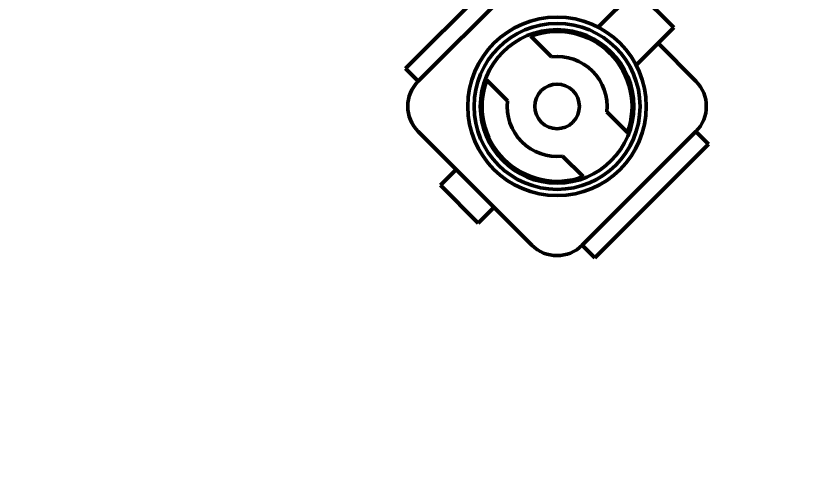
# Model space of a CAD drawing. Header units: millimetres. Extents: x 71 to 428, y 120 to 295.
# Drawn here: x 361.02 to 370.06, y 231.75 to 236.84 of the extents above; entities that cross this region are included whole.
import ezdxf

# ---------------------------------------------------------------- set-up
doc = ezdxf.new("R2010")
doc.units = ezdxf.units.MM
doc.header["$LTSCALE"] = 0.75
doc.layers.add('Visible', color=7, linetype='Continuous', lineweight=50)
doc.layers.add('尺寸标注', color=3, linetype='Continuous')
doc.styles.get("Standard").update_dxf_attribs({"font": 'arial.ttf'})
doc.dimstyles.new('Dim-ISO-25', dxfattribs={"dimtxt": 3.5, "dimasz": 3.5, "dimexe": 2.1, "dimexo": 2.1, "dimgap": 1.4, "dimtad": 1, "dimzin": 12, "dimdsep": 46, "dimtxsty": 'Standard', "dimcen": 0, "dimazin": 3, "dimtp": 0.1, "dimtm": 0.1, "dimtfac": 0.714286, "dimtmove": 0, "dimatfit": 3, "dimfxl": 1, "dimtzin": 12, "dimarcsym": 0})

# ---------------------------------------------------------------- blocks, each defined once
blk = doc.blocks.new('*D139')
at = {"color": 0, "linetype": 'ByBlock', "lineweight": -2}
for p, q in [((354.8964, 258.3129), (354.8964, 264.5936)), ((384.4004, 221.7318), (384.4004, 264.5936)), ((384.4004, 262.4936), (354.8964, 262.4936))]:
    blk.add_line(p, q, dxfattribs=at)
at = {"color": 0, "linetype": 'ByBlock'}
for points in [[(354.8964, 262.4936), (358.3964, 263.0769), (358.3964, 261.9102)], [(384.4004, 262.4936), (380.9004, 263.0769), (380.9004, 261.9102)]]:
    blk.add_solid(points, dxfattribs=at)
at = {"layer": 'Defpoints', "color": 0, "linetype": 'ByBlock'}
for p in [(354.8964, 256.2129), (384.4004, 219.6318)]:
    blk.add_point(p, dxfattribs=at)
at = {"color": 0, "linetype": 'ByBlock', "lineweight": -2, "insert": (369.6484, 265.6806), "char_height": 3.5, "attachment_point": 5}
blk.add_mtext('\\A0;29.5', dxfattribs=at)

msp = doc.modelspace()

# ---------------------------------------------------------------- linework, layer by layer
at = {"layer": 'Visible'}
for p, q in [((366.6556, 237.5271), (365.3828, 236.2543)), ((366.797, 237.3857), (365.5242, 236.1129)), ((367.5422, 236.7167), (367.9637, 237.1382)), ((367.9637, 237.1382), (368.388, 236.714)), ((367.9665, 236.2925), (368.388, 236.714)), ((366.7874, 236.6175), (367.0182, 236.3867)), ((368.6355, 236.1129), (368.2112, 236.5372)), ((365.3828, 236.2543), (365.5242, 236.1129)), ((366.5232, 235.8917), (366.2924, 236.1225)), ((367.6364, 235.7684), (367.8673, 235.5376)), ((365.5242, 235.5472), (366.797, 234.2744)), ((367.3627, 234.2744), (368.6355, 235.5472)), ((368.7769, 235.4058), (368.6355, 235.5472)), ((367.5041, 234.133), (368.7769, 235.4058)), ((367.3723, 235.0426), (367.1414, 235.2735)), ((365.9484, 235.123), (365.7717, 234.9462)), ((365.7717, 234.9462), (366.1959, 234.5219)), ((366.1959, 234.5219), (366.3727, 234.6987)), ((367.3627, 234.2744), (367.5041, 234.133))]:
    msp.add_line(p, q, dxfattribs=at)
at = {"layer": 'Visible', "extrusion": (0, 0, -1)}
for centre, radius in [((-354.8964, 204.496), 47.93), ((-367.0798, 235.8301), 1), ((-367.0798, 235.8301), 0.93), ((-367.0798, 235.8301), 0.86)]:
    msp.add_circle(centre, radius, dxfattribs=at)
at = {"layer": 'Visible'}
for centre, radius, start, end in [((367.0798, 235.8301), 0.84, 339.62432, 110.37568), ((365.807, 235.8301), 0.4, 135, 225), ((367.0798, 235.8301), 0.84, 159.62432, 290.37568), ((368.3526, 235.8301), 0.4, 315, 45), ((367.0798, 234.5573), 0.4, 225, 315)]:
    msp.add_arc(centre, radius, start, end, dxfattribs=at)
at = {"layer": 'Visible', "extrusion": (0, 0, -1)}
for radius, start, end in [(0.56, 83.68219, 186.31781), (0.25, 45, 225), (0.25, 225, 45), (0.56, 263.68219, 6.31781)]:
    msp.add_arc((-367.0798, 235.8301), radius, start, end, dxfattribs=at)

# ---------------------------------------------------------------- dimensions: what is measured, and where the dimension line sits
at = {"layer": '尺寸标注'}
dim = msp.add_linear_dim(base=(354.8964, 262.4936), p1=(384.4004, 219.6318), p2=(354.8964, 256.2129), dimstyle='Dim-ISO-25', dxfattribs=at)
dim.commit()
dim.dimension.update_dxf_attribs({"geometry": '*D139', "text_midpoint": (369.6484, 265.6806)})

doc.saveas('drawing.dxf')
